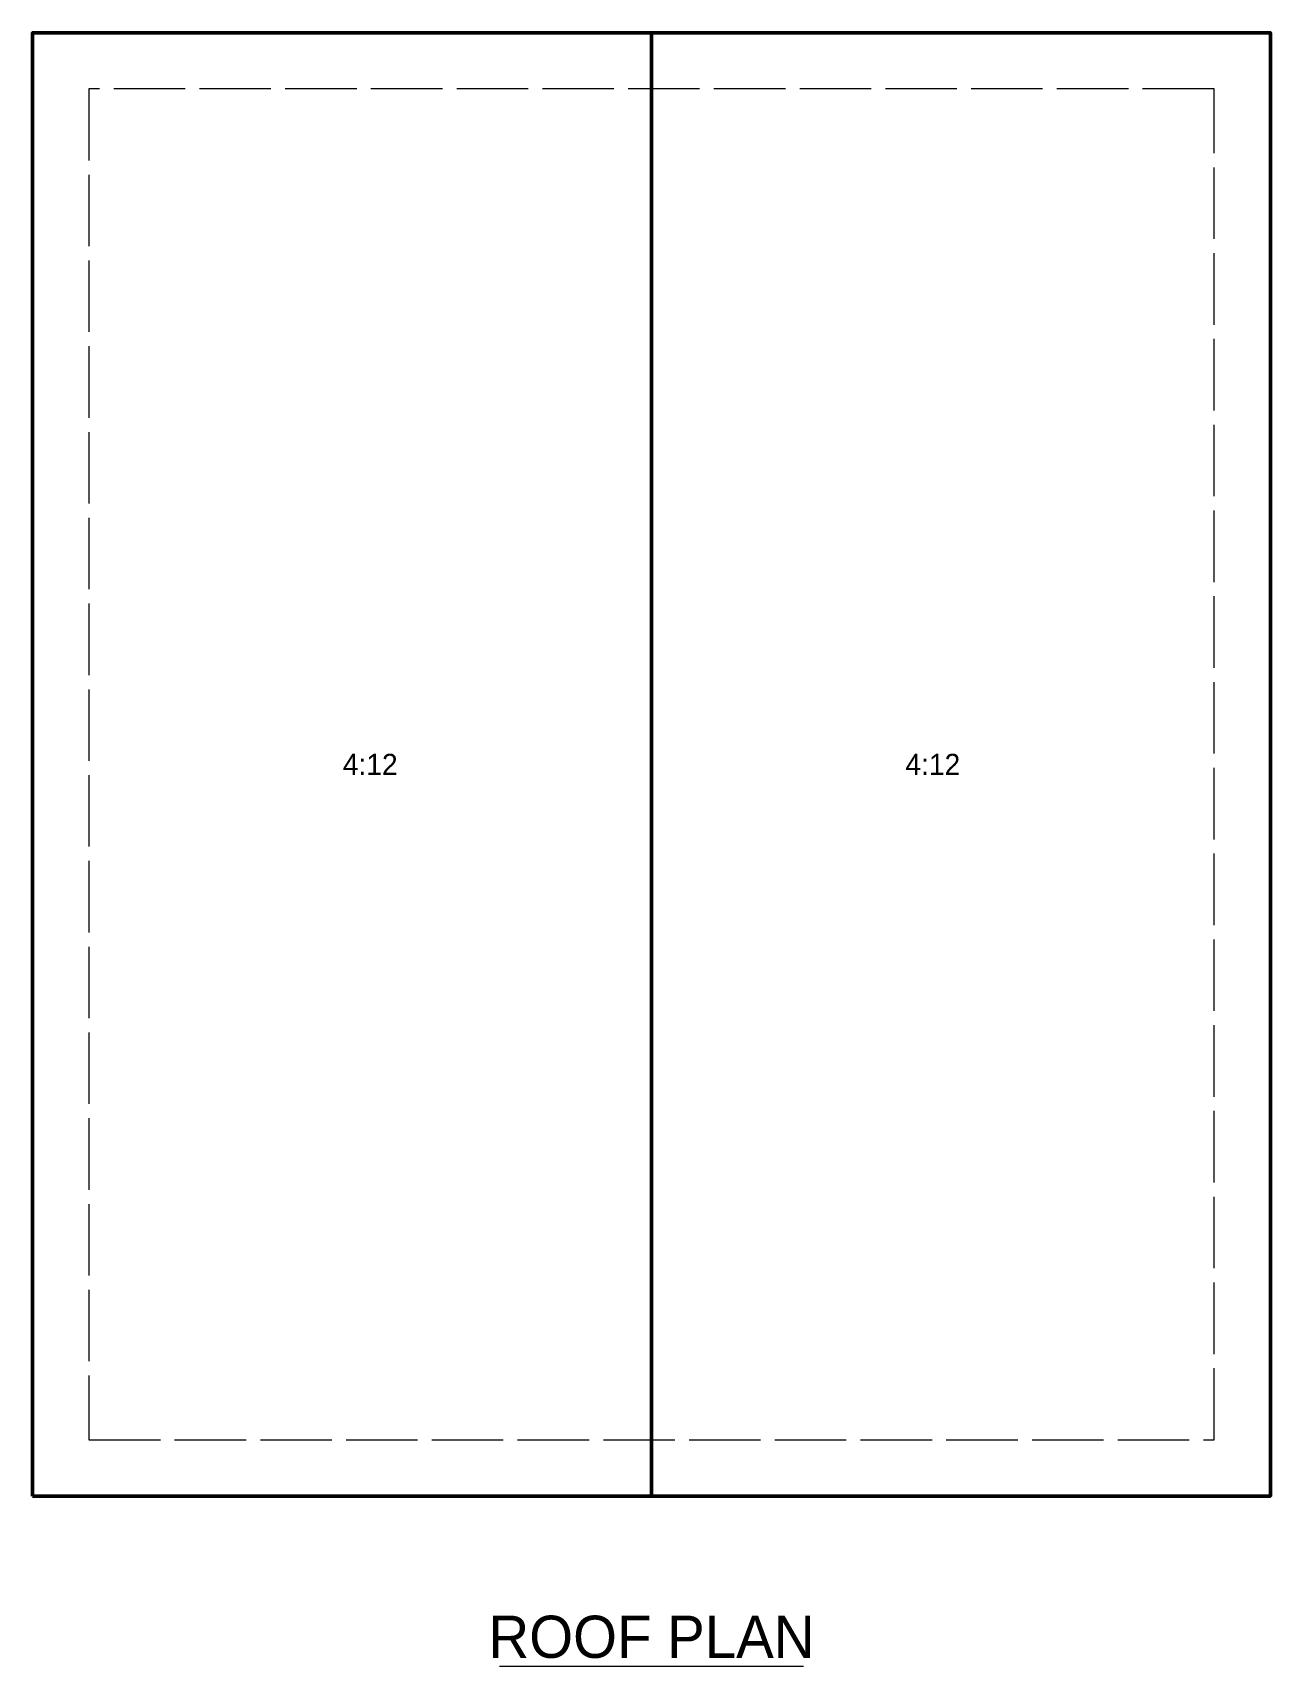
# Model space of a CAD drawing. Header units: metres. Extents: x -1 to 21, y -4 to 25.
import ezdxf
from ezdxf.enums import TextEntityAlignment as Align

# ---------------------------------------------------------------- set-up
doc = ezdxf.new("R2010")
doc.units = ezdxf.units.M
doc.linetypes.add('DASHED', pattern=[1.524, 1.27, -0.254])
for name, color, linetype, lineweight in [('A-ANNO-TEXT', 7, 'Continuous', 18), ('A-ROOF', 7, 'Continuous', 50), ('A-WALL-BLW', 8, 'DASHED', 18)]:
    doc.layers.add(name, color=color, linetype=linetype, lineweight=lineweight)

msp = doc.modelspace()

# ---------------------------------------------------------------- linework, layer by layer
at = {"layer": 'A-ANNO-TEXT'}
msp.add_line((7.3, -4.025), (12.7, -4.025), dxfattribs=at)
at = {"layer": 'A-ROOF'}
msp.add_line((10, -1), (10, 25), dxfattribs=at)
msp.add_lwpolyline([(-1, -1), (21, -1), (21, 25), (-1, 25)], close=True, dxfattribs=at)
at = {"layer": 'A-WALL-BLW'}
msp.add_lwpolyline([(0, 0), (20, 0), (20, 24), (0, 24)], close=True, dxfattribs=at)

# ---------------------------------------------------------------- texts
at = {"layer": 'A-ANNO-TEXT'}
for s, height, p in [('4:12', 0.375, (5, 12)), ('4:12', 0.375, (15, 12)), ('ROOF PLAN', 0.75, (10, -3.5))]:
    msp.add_text(s, height=height, dxfattribs=at).set_placement(p, align=Align.MIDDLE_CENTER)

doc.saveas('drawing.dxf')
